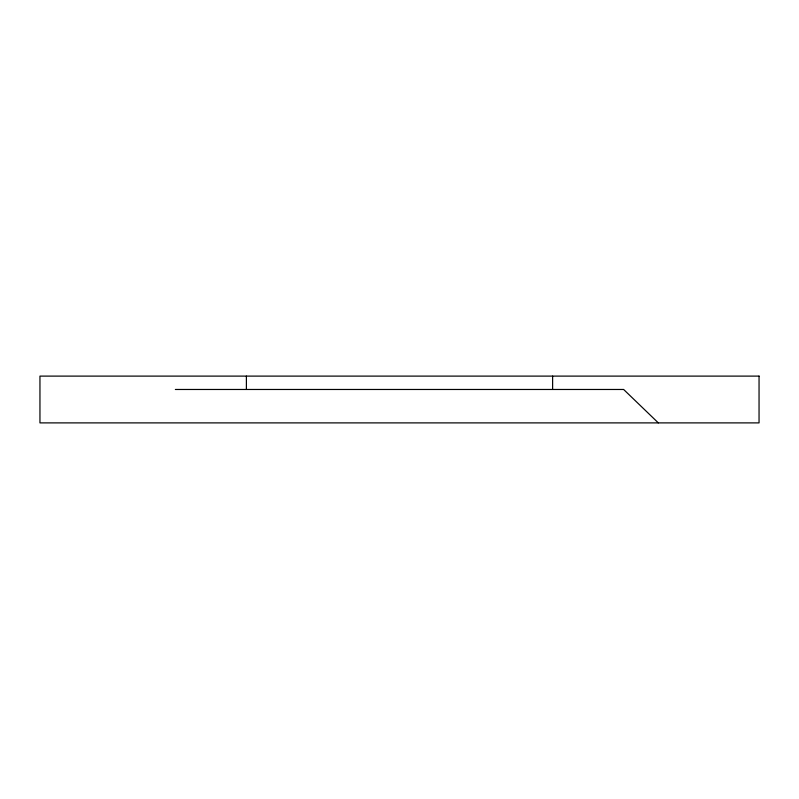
<?xml version="1.0" encoding="UTF-8"?>
<svg xmlns="http://www.w3.org/2000/svg" width="799" height="799" viewBox="0 0 799 799"><rect width="100%" height="100%" fill="white"/><g stroke="black" fill="none" stroke-linecap="round" stroke-linejoin="round"><path stroke-width="1.2" d="M175.361 389.473L623.639 389.473L658.326 422.891M552.618 376.109L552.618 389.473M246.392 376.109L246.392 389.473M759.05 376.109L39.95 376.109L39.95 422.891L759.05 422.891L759.05 376.109"/></g></svg>
